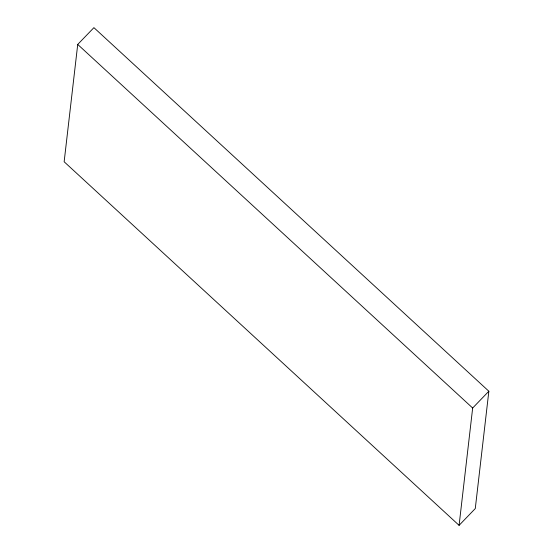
<?xml version="1.0" encoding="UTF-8"?>
<svg xmlns="http://www.w3.org/2000/svg" width="553" height="553" viewBox="0 0 553 553"><rect width="100%" height="100%" fill="white"/><g stroke="black" fill="none" stroke-linecap="round" stroke-linejoin="round"><path stroke-width="0.83" d="M77.724 44.434L64.148 161.766L459.087 525.35L475.276 508.566L488.852 391.234L93.913 27.65L77.724 44.434L472.663 408.024L459.087 525.35M472.663 408.024L488.852 391.234"/></g></svg>
